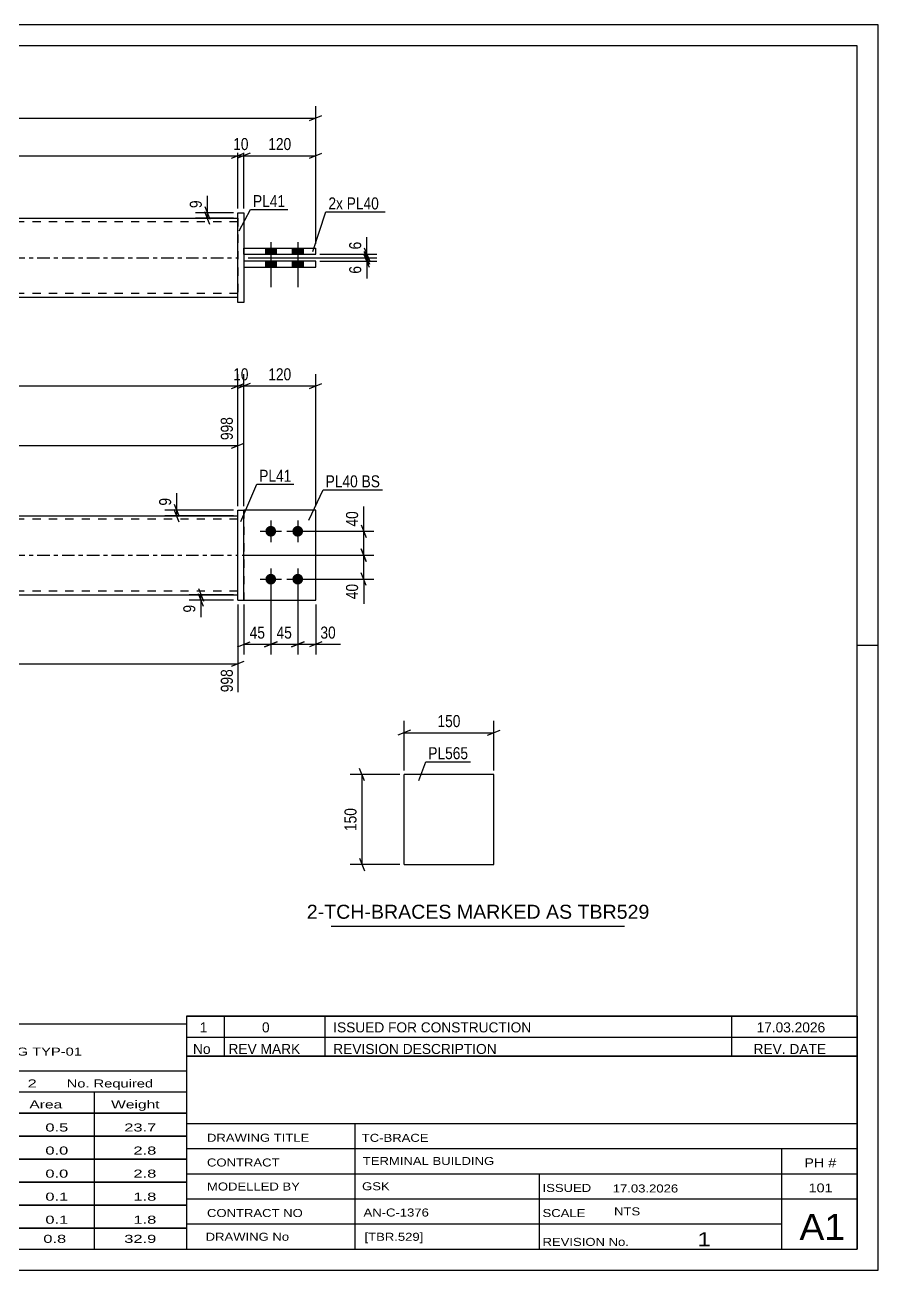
# Model space of a CAD drawing. Header units: millimetres. Extents: x 0 to 420, y 0 to 297.
# Drawn here: x 216.4 to 420, y 0 to 297 of the extents above; entities that cross this region are included whole.
import ezdxf

# ---------------------------------------------------------------- set-up
doc = ezdxf.new("R2010")
doc.units = ezdxf.units.MM
doc.linetypes.add('DXK_LINE_DOT2', pattern=[3.9198, 1.9599, -1.9599])
doc.linetypes.add('DXK_LINE_DOT3', pattern=[5.9187, 2.979, -0.9799, 0.9799, -0.9799])
doc.styles.add('Arial', font='arial.ttf', dxfattribs={"height": 0.2})
doc.styles.add('Arial Narrow', font='ARIALN.TTF', dxfattribs={"height": 0.2})

# ---------------------------------------------------------------- blocks, each defined once
blk = doc.blocks.new('Unknown-585758188-1128')
at = {"color": 5, "linetype": 'Continuous'}
for p, q in [((420, 297), (0, 297)), ((420, 0), (420, 297)), ((415, 292), (5, 292)), ((415, 5), (415, 292)), ((420, 149), (415, 149)), ((5, 5), (415, 5)), ((0, 0), (420, 0))]:
    blk.add_line(p, q, dxfattribs=at)
blk = doc.blocks.new('Part-585758188-1929 - 1923')
at = {"color": 2, "linetype": 'Continuous'}
for p, q in [((285.81, 181.22), (268.67, 181.22)), ((285.81, 159.79), (285.81, 181.22)), ((268.67, 159.79), (285.81, 159.79))]:
    blk.add_line(p, q, dxfattribs=at)
at = {"color": 7, "linetype": 'DXK_LINE_DOT2'}
blk.add_line((268.67, 181.22), (268.67, 159.79), dxfattribs=at)
blk = doc.blocks.new('Bolt-585758188-1932 - 1923')
at = {"linetype": 'Continuous'}
for points in [[(275.1, 177.51, -1), (275.1, 174.93, -1)], [(281.53, 177.51, -1), (281.53, 174.93, -1)], [(275.1, 166.08, -1), (275.1, 163.51, -1)], [(281.53, 166.08, -1), (281.53, 163.51, -1)]]:
    blk.add_hatch(color=1, dxfattribs=at).paths.add_polyline_path(points)
at = {"color": 1, "linetype": 'Continuous'}
for p, q in [((275.1, 178.79), (275.1, 173.65)), ((281.53, 178.79), (281.53, 173.65)), ((272.53, 176.22), (277.67, 176.22)), ((278.96, 176.22), (284.1, 176.22)), ((275.1, 167.36), (275.1, 162.22)), ((281.53, 167.36), (281.53, 162.22)), ((272.53, 164.79), (277.67, 164.79)), ((278.96, 164.79), (284.1, 164.79))]:
    blk.add_line(p, q, dxfattribs=at)
blk = doc.blocks.new('Part-585758188-1962 - 1923')
at = {"color": 2, "linetype": 'Continuous'}
for p, q in [((267.24, 159.79), (267.24, 181.22)), ((267.24, 181.22), (268.67, 181.22)), ((268.67, 159.79), (268.67, 181.22)), ((267.24, 159.79), (268.67, 159.79))]:
    blk.add_line(p, q, dxfattribs=at)
blk = doc.blocks.new('Part-585758188-1967 - 1923')
at = {"color": 7, "linetype": 'DXK_LINE_DOT2'}
for p, q in [((285.81, 181.22), (268.67, 181.22)), ((268.67, 181.22), (268.67, 159.79)), ((285.81, 159.79), (285.81, 181.22)), ((268.67, 159.79), (285.81, 159.79))]:
    blk.add_line(p, q, dxfattribs=at)
blk = doc.blocks.new('Part-585758188-1972 - 1923')
at = {"linetype": 'Continuous'}
blk.add_hatch(color=2, dxfattribs=at).paths.add_polyline_path([(160.32, 161.08), (159.52, 162.48), (161.12, 162.48)])
at = {"color": 2, "linetype": 'Continuous'}
for p, q in [((124.68, 179.93), (267.24, 179.93)), ((124.68, 161.08), (267.24, 161.08)), ((160.32, 161.08), (159.52, 162.48)), ((159.52, 162.48), (161.12, 162.48)), ((161.12, 162.48), (160.32, 161.08))]:
    blk.add_line(p, q, dxfattribs=at)
at = {"color": 7, "linetype": 'DXK_LINE_DOT2'}
for p, q in [((124.68, 161.08), (124.68, 179.93)), ((267.24, 179.08), (124.68, 179.08)), ((267.24, 161.08), (267.24, 179.93)), ((267.24, 161.93), (124.68, 161.93))]:
    blk.add_line(p, q, dxfattribs=at)
at = {"color": 7, "linetype": 'DXK_LINE_DOT3'}
blk.add_line((124.68, 170.51), (267.24, 170.51), dxfattribs=at)
at = {"color": 2, "linetype": 'Continuous'}
blk.add_circle((160.32, 161.98), 1, dxfattribs=at)
blk = doc.blocks.new('Part-585758188-2314 - 2283')
at = {"color": 2, "linetype": 'Continuous'}
for p, q in [((268.67, 242.33), (268.67, 243.76)), ((268.67, 243.76), (285.81, 243.76)), ((285.81, 242.33), (285.81, 243.76)), ((268.67, 242.33), (285.81, 242.33))]:
    blk.add_line(p, q, dxfattribs=at)
blk = doc.blocks.new('Part-585758188-2309 - 2283')
at = {"color": 2, "linetype": 'Continuous'}
for p, q in [((285.81, 240.62), (268.67, 240.62)), ((268.67, 240.62), (268.67, 239.19)), ((285.81, 239.19), (285.81, 240.62)), ((268.67, 239.19), (285.81, 239.19))]:
    blk.add_line(p, q, dxfattribs=at)
blk = doc.blocks.new('Part-585758188-2294 - 2283')
at = {"color": 2, "linetype": 'Continuous'}
for p, q in [((267.24, 230.76), (267.24, 252.19)), ((267.24, 252.19), (268.67, 252.19)), ((268.67, 252.19), (268.67, 230.76)), ((268.67, 230.76), (267.24, 230.76))]:
    blk.add_line(p, q, dxfattribs=at)
blk = doc.blocks.new('Part-585758188-2304 - 2283')
at = {"linetype": 'Continuous'}
blk.add_hatch(color=2, dxfattribs=at).paths.add_polyline_path([(160.32, 241.47), (159.52, 242.87), (161.12, 242.87)])
at = {"color": 2, "linetype": 'Continuous'}
for p, q in [((124.68, 250.9), (267.24, 250.9)), ((160.32, 241.47), (159.52, 242.87)), ((159.52, 242.87), (161.12, 242.87)), ((161.12, 242.87), (160.32, 241.47)), ((124.68, 232.04), (267.24, 232.04))]:
    blk.add_line(p, q, dxfattribs=at)
at = {"color": 7, "linetype": 'DXK_LINE_DOT2'}
for p, q in [((124.68, 232.04), (124.68, 250.9)), ((267.24, 250.04), (124.68, 250.04)), ((267.24, 250.9), (267.24, 232.04)), ((267.24, 232.9), (124.68, 232.9))]:
    blk.add_line(p, q, dxfattribs=at)
at = {"color": 7, "linetype": 'DXK_LINE_DOT3'}
blk.add_line((124.68, 241.47), (267.24, 241.47), dxfattribs=at)
at = {"color": 2, "linetype": 'Continuous'}
blk.add_circle((160.32, 242.37), 1, dxfattribs=at)
blk = doc.blocks.new('Bolt-585758188-2326 - 2283')
at = {"linetype": 'Continuous'}
for points in [[(276.38, 243.76), (273.81, 243.76), (273.81, 242.33), (276.38, 242.33)], [(276.38, 243.76), (273.81, 243.76), (273.81, 242.33), (276.38, 242.33)], [(282.81, 243.76), (280.24, 243.76), (280.24, 242.33), (282.81, 242.33)], [(282.81, 243.76), (280.24, 243.76), (280.24, 242.33), (282.81, 242.33)], [(276.38, 240.62), (273.81, 240.62), (273.81, 239.19), (276.38, 239.19)], [(276.38, 240.62), (273.81, 240.62), (273.81, 239.19), (276.38, 239.19)], [(282.81, 240.62), (280.24, 240.62), (280.24, 239.19), (282.81, 239.19)], [(282.81, 240.62), (280.24, 240.62), (280.24, 239.19), (282.81, 239.19)]]:
    blk.add_hatch(color=1, dxfattribs=at).paths.add_polyline_path(points)
at = {"color": 1, "linetype": 'Continuous'}
for p, q in [((273.81, 243.76), (273.81, 242.33)), ((273.81, 243.76), (273.81, 242.33)), ((275.1, 245.19), (275.1, 234.47)), ((275.1, 245.19), (275.1, 234.47)), ((276.38, 243.76), (276.38, 242.33)), ((276.38, 243.76), (276.38, 242.33)), ((280.24, 243.76), (280.24, 242.33)), ((280.24, 243.76), (280.24, 242.33)), ((281.53, 245.19), (281.53, 234.47)), ((281.53, 245.19), (281.53, 234.47)), ((282.81, 243.76), (282.81, 242.33)), ((282.81, 243.76), (282.81, 242.33)), ((273.81, 240.62), (273.81, 239.19)), ((273.81, 240.62), (273.81, 239.19)), ((276.38, 240.62), (276.38, 239.19)), ((276.38, 240.62), (276.38, 239.19)), ((280.24, 240.62), (280.24, 239.19)), ((280.24, 240.62), (280.24, 239.19)), ((282.81, 240.62), (282.81, 239.19)), ((282.81, 240.62), (282.81, 239.19))]:
    blk.add_line(p, q, dxfattribs=at)
blk = doc.blocks.new('Part-585758188-2539 - 2533')
at = {"color": 2, "linetype": 'Continuous'}
for p, q in [((328.33, 118.17), (306.9, 118.17)), ((306.9, 96.74), (306.9, 118.17)), ((328.33, 96.74), (328.33, 118.17)), ((306.9, 96.74), (328.33, 96.74))]:
    blk.add_line(p, q, dxfattribs=at)
blk = doc.blocks.new('StraightDimension-585758188-2098 - 1923')
at = {"color": 7, "linetype": 'Continuous'}
for p, q in [((275.1, 163.79), (275.1, 146.87)), ((268.67, 158.79), (268.67, 146.87)), ((267.17, 148.67), (270.17, 149.87)), ((268.67, 149.27), (275.1, 149.27)), ((276.6, 149.87), (273.6, 148.67))]:
    blk.add_line(p, q, dxfattribs=at)
at = {"color": 0}
blk.add_wipeout([(274.31, 150.02), (274.31, 154.22), (269.46, 154.22), (269.46, 150.02)], dxfattribs=at)
at = {"color": 3, "style": 'Arial Narrow'}
blk.add_text('45', height=2.863, dxfattribs=at).set_placement((270.06, 150.62))
blk = doc.blocks.new('StraightDimension-585758188-2192 - 1923')
at = {"color": 7, "linetype": 'Continuous'}
for p, q in [((124.68, 158.79), (124.68, 141.49)), ((267.24, 158.79), (267.24, 137.84)), ((126.18, 145.22), (123.18, 144.02)), ((124.68, 144.62), (267.24, 144.62)), ((265.74, 144.02), (268.74, 145.22))]:
    blk.add_line(p, q, dxfattribs=at)
at = {"color": 0}
blk.add_wipeout([(199.3, 145.37), (199.3, 149.57), (192.62, 149.57), (192.62, 145.37)], dxfattribs=at)
at = {"color": 0, "linetype": 'Continuous'}
for points in [[(124.08, 143.92), (119.88, 143.92), (119.88, 140.89), (124.08, 140.89)], [(266.64, 143.92), (262.44, 143.92), (262.44, 137.24), (266.64, 137.24)]]:
    blk.add_wipeout(points, dxfattribs=at)
at = {"color": 3, "style": 'Arial Narrow'}
blk.add_text('998', height=2.863, dxfattribs=at).set_placement((193.22, 145.97))
at = {"color": 3, "linetype": 'Continuous', "style": 'Arial Narrow'}
for s, height, p in [('0', 2.86, (123.48, 141.49)), ('998', 2.863, (266.04, 137.84))]:
    blk.add_text(s, height=height, rotation=90.0002, dxfattribs=at).set_placement(p)
blk = doc.blocks.new('StraightDimension-585758188-2022 - 1923')
at = {"color": 7, "linetype": 'Continuous'}
for p, q in [((265.74, 210.28), (268.74, 211.48)), ((270.17, 211.48), (267.17, 210.28)), ((267.24, 182.22), (267.24, 213.73)), ((267.24, 210.88), (268.67, 210.88)), ((268.67, 182.22), (268.67, 213.73))]:
    blk.add_line(p, q, dxfattribs=at)
at = {"color": 0}
blk.add_wipeout([(270.38, 211.63), (270.38, 215.83), (265.53, 215.83), (265.53, 211.63)], dxfattribs=at)
at = {"color": 3, "style": 'Arial Narrow'}
blk.add_text('10', height=2.863, dxfattribs=at).set_placement((266.13, 212.23))
blk = doc.blocks.new('StraightDimension-585758188-2124 - 1923')
at = {"color": 7, "linetype": 'Continuous'}
for p, q in [((281.53, 163.79), (281.53, 146.87)), ((285.81, 158.79), (285.81, 146.87)), ((280.03, 148.67), (283.03, 149.87)), ((281.53, 149.27), (285.81, 149.27)), ((287.31, 149.87), (284.31, 148.67))]:
    blk.add_line(p, q, dxfattribs=at)
at = {"color": 0}
blk.add_wipeout([(291.19, 150.02), (291.19, 154.22), (286.34, 154.22), (286.34, 150.02)], dxfattribs=at)
at = {"color": 7, "linetype": 'Continuous'}
blk.add_line((285.81, 149.27), (291.72, 149.27), dxfattribs=at)
blk.add_line((285.81, 149.27), (291.72, 149.27), dxfattribs=at)
at = {"color": 3, "style": 'Arial Narrow'}
blk.add_text('30', height=2.863, dxfattribs=at).set_placement((286.94, 150.62))
blk = doc.blocks.new('StraightDimension-585758188-2062 - 1923')
at = {"color": 7, "linetype": 'Continuous'}
for p, q in [((266.24, 181.22), (249.82, 181.22)), ((252.07, 182.72), (253.27, 179.72)), ((253.27, 178.43), (252.07, 181.43)), ((252.67, 179.93), (252.67, 181.22)), ((266.24, 179.93), (249.82, 179.93))]:
    blk.add_line(p, q, dxfattribs=at)
at = {"color": 0}
blk.add_wipeout([(251.92, 184.77), (247.72, 184.77), (247.72, 181.74), (251.92, 181.74)], dxfattribs=at)
at = {"color": 7, "linetype": 'Continuous'}
blk.add_line((252.67, 181.22), (252.67, 185.3), dxfattribs=at)
blk.add_line((252.67, 181.22), (252.67, 185.3), dxfattribs=at)
at = {"color": 3, "style": 'Arial Narrow'}
blk.add_text('9', height=2.86, rotation=90.0002, dxfattribs=at).set_placement((251.32, 182.34))
blk = doc.blocks.new('StraightDimension-585758188-2013 - 1923')
at = {"color": 7, "linetype": 'Continuous'}
for p, q in [((126.18, 211.48), (123.18, 210.28)), ((124.68, 182.22), (124.68, 213.73)), ((124.68, 210.88), (267.24, 210.88)), ((265.74, 210.28), (268.74, 211.48)), ((267.24, 182.22), (267.24, 213.73))]:
    blk.add_line(p, q, dxfattribs=at)
at = {"color": 0}
blk.add_wipeout([(199.3, 211.63), (199.3, 215.83), (192.62, 215.83), (192.62, 211.63)], dxfattribs=at)
at = {"color": 3, "style": 'Arial Narrow'}
blk.add_text('998', height=2.863, dxfattribs=at).set_placement((193.22, 212.23))
blk = doc.blocks.new('StraightDimension-585758188-2039 - 1923')
at = {"color": 7, "linetype": 'Continuous'}
for p, q in [((270.17, 211.48), (267.17, 210.28)), ((268.67, 182.22), (268.67, 213.73)), ((268.67, 210.88), (285.81, 210.88)), ((284.31, 210.28), (287.31, 211.48)), ((285.81, 182.22), (285.81, 213.73))]:
    blk.add_line(p, q, dxfattribs=at)
at = {"color": 0}
blk.add_wipeout([(280.58, 211.63), (280.58, 215.83), (273.9, 215.83), (273.9, 211.63)], dxfattribs=at)
at = {"color": 3, "style": 'Arial Narrow'}
blk.add_text('120', height=2.863, dxfattribs=at).set_placement((274.5, 212.23))
blk = doc.blocks.new('StraightDimension-585758188-2069 - 1923')
at = {"color": 7, "linetype": 'Continuous'}
for p, q in [((282.53, 176.22), (299.67, 176.22)), ((296.67, 177.72), (297.87, 174.72)), ((297.27, 170.51), (297.27, 176.22)), ((268.24, 170.51), (299.67, 170.51)), ((297.87, 169.01), (296.67, 172.01))]:
    blk.add_line(p, q, dxfattribs=at)
at = {"color": 0}
blk.add_wipeout([(296.52, 181.6), (292.32, 181.6), (292.32, 176.74), (296.52, 176.74)], dxfattribs=at)
at = {"color": 7, "linetype": 'Continuous'}
blk.add_line((297.27, 176.22), (297.27, 182.13), dxfattribs=at)
blk.add_line((297.27, 176.22), (297.27, 182.13), dxfattribs=at)
at = {"color": 3, "style": 'Arial Narrow'}
blk.add_text('40', height=2.863, rotation=90.0002, dxfattribs=at).set_placement((295.92, 177.34))
blk = doc.blocks.new('StraightDimension-585758188-2084 - 1923')
at = {"color": 7, "linetype": 'Continuous'}
for p, q in [((268.24, 170.51), (299.67, 170.51)), ((296.67, 172.01), (297.87, 169.01)), ((297.27, 164.79), (297.27, 170.51)), ((282.53, 164.79), (299.67, 164.79)), ((297.87, 163.29), (296.67, 166.29))]:
    blk.add_line(p, q, dxfattribs=at)
at = {"color": 0}
blk.add_wipeout([(296.52, 164.27), (292.32, 164.27), (292.32, 159.41), (296.52, 159.41)], dxfattribs=at)
at = {"color": 7, "linetype": 'Continuous'}
blk.add_line((297.27, 164.79), (297.27, 158.88), dxfattribs=at)
blk.add_line((297.27, 164.79), (297.27, 158.88), dxfattribs=at)
at = {"color": 3, "style": 'Arial Narrow'}
blk.add_text('40', height=2.863, rotation=90.0002, dxfattribs=at).set_placement((295.92, 160.01))
blk = doc.blocks.new('StraightDimension-585758188-2114 - 1923')
at = {"color": 7, "linetype": 'Continuous'}
for p, q in [((275.1, 163.79), (275.1, 146.87)), ((281.53, 163.79), (281.53, 146.87)), ((273.6, 148.67), (276.6, 149.87)), ((275.1, 149.27), (281.53, 149.27)), ((283.03, 149.87), (280.03, 148.67))]:
    blk.add_line(p, q, dxfattribs=at)
at = {"color": 0}
blk.add_wipeout([(280.74, 150.02), (280.74, 154.22), (275.88, 154.22), (275.88, 150.02)], dxfattribs=at)
at = {"color": 3, "style": 'Arial Narrow'}
blk.add_text('45', height=2.863, dxfattribs=at).set_placement((276.48, 150.62))
blk = doc.blocks.new('StraightDimension-585758188-2138 - 1923')
at = {"color": 7, "linetype": 'Continuous'}
for p, q in [((266.24, 161.08), (255.59, 161.08)), ((257.84, 162.58), (259.04, 159.58)), ((259.04, 158.29), (257.84, 161.29)), ((258.44, 159.79), (258.44, 161.08)), ((266.24, 159.79), (255.59, 159.79))]:
    blk.add_line(p, q, dxfattribs=at)
at = {"color": 0}
blk.add_wipeout([(257.69, 159.27), (253.49, 159.27), (253.49, 156.24), (257.69, 156.24)], dxfattribs=at)
at = {"color": 7, "linetype": 'Continuous'}
blk.add_line((258.44, 159.79), (258.44, 155.71), dxfattribs=at)
blk.add_line((258.44, 159.79), (258.44, 155.71), dxfattribs=at)
at = {"color": 3, "style": 'Arial Narrow'}
blk.add_text('9', height=2.86, rotation=90.0002, dxfattribs=at).set_placement((257.09, 156.84))
blk = doc.blocks.new('StraightDimension-585758188-2228 - 1923')
at = {"color": 7, "linetype": 'Continuous'}
for p, q in [((267.24, 182.22), (267.24, 203.45)), ((124.68, 180.93), (124.68, 199.79)), ((126.18, 197.27), (123.18, 196.07)), ((124.68, 196.67), (267.24, 196.67)), ((265.74, 196.07), (268.74, 197.27))]:
    blk.add_line(p, q, dxfattribs=at)
at = {"color": 0, "linetype": 'Continuous'}
for points in [[(266.64, 204.05), (262.44, 204.05), (262.44, 197.37), (266.64, 197.37)], [(124.08, 200.39), (119.88, 200.39), (119.88, 197.37), (124.08, 197.37)]]:
    blk.add_wipeout(points, dxfattribs=at)
at = {"color": 0}
blk.add_wipeout([(199.3, 197.42), (199.3, 201.62), (192.62, 201.62), (192.62, 197.42)], dxfattribs=at)
at = {"color": 3, "linetype": 'Continuous', "style": 'Arial Narrow'}
for s, height, p in [('998', 2.863, (266.04, 197.97)), ('0', 2.86, (123.48, 197.97))]:
    blk.add_text(s, height=height, rotation=90.0002, dxfattribs=at).set_placement(p)
at = {"color": 3, "style": 'Arial Narrow'}
blk.add_text('998', height=2.863, dxfattribs=at).set_placement((193.22, 198.02))
blk = doc.blocks.new('StraightDimension-585758188-2389 - 2283')
at = {"color": 7, "linetype": 'Continuous'}
for p, q in [((124.68, 253.19), (124.68, 268.65)), ((267.24, 253.19), (267.24, 268.65)), ((126.18, 266.4), (123.18, 265.2)), ((124.68, 265.8), (267.24, 265.8)), ((265.74, 265.2), (268.74, 266.4))]:
    blk.add_line(p, q, dxfattribs=at)
at = {"color": 0}
blk.add_wipeout([(199.3, 266.55), (199.3, 270.75), (192.62, 270.75), (192.62, 266.55)], dxfattribs=at)
at = {"color": 3, "style": 'Arial Narrow'}
blk.add_text('998', height=2.863, dxfattribs=at).set_placement((193.22, 267.15))
blk = doc.blocks.new('StraightDimension-585758188-2339 - 2283')
at = {"color": 7, "linetype": 'Continuous'}
for p, q in [((269.67, 241.47), (300.42, 241.47)), ((286.81, 240.62), (300.42, 240.62)), ((297.42, 242.97), (298.62, 239.97)), ((298.62, 239.12), (297.42, 242.12)), ((298.02, 240.62), (298.02, 241.47))]:
    blk.add_line(p, q, dxfattribs=at)
at = {"color": 0}
blk.add_wipeout([(297.27, 240.09), (293.07, 240.09), (293.07, 237.06), (297.27, 237.06)], dxfattribs=at)
at = {"color": 7, "linetype": 'Continuous'}
blk.add_line((298.02, 240.62), (298.02, 236.54), dxfattribs=at)
blk.add_line((298.02, 240.62), (298.02, 236.54), dxfattribs=at)
at = {"color": 3, "style": 'Arial Narrow'}
blk.add_text('6', height=2.86, rotation=90.0002, dxfattribs=at).set_placement((296.67, 237.66))
blk = doc.blocks.new('StraightDimension-585758188-2348 - 2283')
at = {"color": 7, "linetype": 'Continuous'}
for p, q in [((297.42, 243.83), (298.62, 240.83)), ((269.67, 241.47), (300.42, 241.47)), ((286.81, 242.33), (300.42, 242.33)), ((298.62, 239.97), (297.42, 242.97)), ((298.02, 241.47), (298.02, 242.33))]:
    blk.add_line(p, q, dxfattribs=at)
at = {"color": 0}
blk.add_wipeout([(297.27, 245.88), (293.07, 245.88), (293.07, 242.85), (297.27, 242.85)], dxfattribs=at)
at = {"color": 7, "linetype": 'Continuous'}
blk.add_line((298.02, 242.33), (298.02, 246.41), dxfattribs=at)
blk.add_line((298.02, 242.33), (298.02, 246.41), dxfattribs=at)
at = {"color": 3, "style": 'Arial Narrow'}
blk.add_text('6', height=2.86, rotation=90.0002, dxfattribs=at).set_placement((296.67, 243.45))
blk = doc.blocks.new('StraightDimension-585758188-2358 - 2283')
at = {"color": 7, "linetype": 'Continuous'}
for p, q in [((259.38, 253.69), (260.58, 250.69)), ((266.24, 252.19), (257.13, 252.19)), ((266.24, 250.9), (257.13, 250.9)), ((260.58, 249.4), (259.38, 252.4)), ((259.98, 250.9), (259.98, 252.19))]:
    blk.add_line(p, q, dxfattribs=at)
at = {"color": 0}
blk.add_wipeout([(259.23, 255.74), (255.03, 255.74), (255.03, 252.71), (259.23, 252.71)], dxfattribs=at)
at = {"color": 7, "linetype": 'Continuous'}
blk.add_line((259.98, 252.19), (259.98, 256.26), dxfattribs=at)
blk.add_line((259.98, 252.19), (259.98, 256.26), dxfattribs=at)
at = {"color": 3, "style": 'Arial Narrow'}
blk.add_text('9', height=2.86, rotation=90.0002, dxfattribs=at).set_placement((258.63, 253.31))
blk = doc.blocks.new('StraightDimension-585758188-2369 - 2283')
at = {"color": 7, "linetype": 'Continuous'}
for p, q in [((268.67, 253.19), (268.67, 268.65)), ((285.81, 244.76), (285.81, 268.65)), ((270.17, 266.4), (267.17, 265.2)), ((268.67, 265.8), (285.81, 265.8)), ((284.31, 265.2), (287.31, 266.4))]:
    blk.add_line(p, q, dxfattribs=at)
at = {"color": 0}
blk.add_wipeout([(280.58, 266.55), (280.58, 270.75), (273.9, 270.75), (273.9, 266.55)], dxfattribs=at)
at = {"color": 3, "style": 'Arial Narrow'}
blk.add_text('120', height=2.863, dxfattribs=at).set_placement((274.5, 267.15))
blk = doc.blocks.new('StraightDimension-585758188-2379 - 2283')
at = {"color": 7, "linetype": 'Continuous'}
for p, q in [((267.24, 253.19), (267.24, 268.65)), ((268.67, 253.19), (268.67, 268.65)), ((265.74, 265.2), (268.74, 266.4)), ((270.17, 266.4), (267.17, 265.2)), ((267.24, 265.8), (268.67, 265.8))]:
    blk.add_line(p, q, dxfattribs=at)
at = {"color": 0}
blk.add_wipeout([(270.38, 266.55), (270.38, 270.75), (265.53, 270.75), (265.53, 266.55)], dxfattribs=at)
at = {"color": 3, "style": 'Arial Narrow'}
blk.add_text('10', height=2.863, dxfattribs=at).set_placement((266.13, 267.15))
blk = doc.blocks.new('StraightDimension-585758188-2420 - 2283')
at = {"color": 7, "linetype": 'Continuous'}
for p, q in [((106.11, 244.76), (106.11, 277.61)), ((285.81, 244.76), (285.81, 277.61)), ((107.61, 275.36), (104.61, 274.16)), ((106.11, 274.76), (285.81, 274.76)), ((284.31, 274.16), (287.31, 275.36))]:
    blk.add_line(p, q, dxfattribs=at)
at = {"color": 0}
blk.add_wipeout([(200.22, 275.51), (200.22, 279.71), (191.7, 279.71), (191.7, 275.51)], dxfattribs=at)
at = {"color": 3, "style": 'Arial Narrow'}
blk.add_text('1258', height=2.863, dxfattribs=at).set_placement((192.3, 276.11))
blk = doc.blocks.new('StraightDimension-585758188-2541 - 2533')
at = {"color": 7, "linetype": 'Continuous'}
for p, q in [((297.5, 116.67), (296.3, 119.67)), ((305.9, 118.17), (294.05, 118.17)), ((296.9, 96.74), (296.9, 118.17)), ((296.3, 98.24), (297.5, 95.24)), ((305.9, 96.74), (294.05, 96.74))]:
    blk.add_line(p, q, dxfattribs=at)
at = {"color": 0}
blk.add_wipeout([(296.15, 110.8), (291.95, 110.8), (291.95, 104.12), (296.15, 104.12)], dxfattribs=at)
at = {"color": 3, "style": 'Arial Narrow'}
blk.add_text('150', height=2.863, rotation=90.0002, dxfattribs=at).set_placement((295.55, 104.72))
blk = doc.blocks.new('StraightDimension-585758188-2548 - 2533')
at = {"color": 7, "linetype": 'Continuous'}
for p, q in [((306.9, 119.17), (306.9, 131.02)), ((328.33, 119.17), (328.33, 131.02)), ((308.4, 128.77), (305.4, 127.57)), ((306.9, 128.17), (328.33, 128.17)), ((326.83, 127.57), (329.83, 128.77))]:
    blk.add_line(p, q, dxfattribs=at)
at = {"color": 0}
blk.add_wipeout([(320.96, 128.92), (320.96, 133.12), (314.27, 133.12), (314.27, 128.92)], dxfattribs=at)
at = {"color": 3, "style": 'Arial Narrow'}
blk.add_text('150', height=2.863, dxfattribs=at).set_placement((314.87, 129.52))
blk = doc.blocks.new('Unknown-585758188-3466')
at = {"color": 7, "linetype": 'Continuous'}
for p, q in [((255, 51.05), (255, 5)), ((255, 51.05), (415, 51.05)), ((415, 51), (415, 5)), ((255, 35), (415, 35)), ((295.14, 35), (295.14, 5)), ((255, 29), (415, 29)), ((397, 5.05), (397, 29.05)), ((255, 23), (415, 23)), ((339.14, 23), (339.14, 5)), ((255, 17), (415, 17)), ((255, 11), (397, 11)), ((255, 5), (415, 5))]:
    blk.add_line(p, q, dxfattribs=at)
at = {"color": 7, "style": 'Arial Narrow'}
for s, height, width, p in [('DRAWING TITLE', 1.9089, 1.425378, (259.88, 30.61)), ('TC-BRACE', 1.909, 1.425378, (296.81, 30.59)), ('TERMINAL BUILDING', 1.9089, 1.425378, (297.06, 25.07)), ('CONTRACT', 1.909, 1.425378, (259.88, 24.71)), ('MODELLED BY', 1.9089, 1.425378, (259.88, 18.98)), ('GSK', 1.909, 1.425378, (296.88, 19.04)), ('ISSUED', 1.909, 1.425378, (339.94, 18.64)), ('17.03.2026', 1.909, 1.425378, (356.69, 18.52)), ('CONTRACT NO', 1.9089, 1.425378, (259.88, 12.66)), ('AN-C-1376', 1.909, 1.425378, (297.23, 12.78)), ('SCALE', 1.909, 1.425378, (339.94, 12.65)), ('A1', 6.204, 1.25, (401.24, 7.2)), ('DRAWING No', 1.909, 1.425378, (259.56, 7)), ('[TBR.529]', 1.909, 1.425378, (297.46, 6.99)), ('1', 3.34, 1.5, (376.91, 5.68)), ('REVISION No.', 1.9089, 1.425378, (339.94, 5.77))]:
    blk.add_text(s, height=height, dxfattribs=dict(at, width=width)).set_placement(p)
at = {"color": 7, "linetype": 'Continuous', "style": 'Arial Narrow'}
for s, height, width, p in [('PH #', 2.1, 1.42538, (402.4, 24.55)), ('101', 2.1, 1.42538, (403.41, 18.55)), ('NTS', 1.909, 1.425378, (357, 13.05))]:
    blk.add_text(s, height=height, dxfattribs=dict(at, width=width)).set_placement(p)
blk = doc.blocks.new('Unknown-585758188-3467')
at = {"color": 7, "linetype": 'Continuous'}
for p, q in [((255, 60.55), (415, 60.55)), ((415, 60.55), (255, 60.55)), ((255, 60.55), (255, 55.55)), ((264, 60.55), (264, 55.55)), ((288, 60.55), (288, 55.55)), ((385, 60.55), (385, 55.55)), ((415, 60.55), (415, 55.55)), ((255, 55.55), (415, 55.55)), ((255, 55.55), (255, 51.05)), ((255, 55.55), (415, 55.55)), ((264, 55.55), (264, 51.05)), ((288, 55.55), (288, 51.05)), ((385, 55.55), (385, 51.05)), ((415, 55.55), (415, 51.05)), ((415, 51.05), (255, 51.05))]:
    blk.add_line(p, q, dxfattribs=at)
at = {"color": 7, "linetype": 'Continuous', "style": 'Arial Narrow'}
for s, height, width, p in [('1', 2.39, 1.196471, (258.16, 56.7)), ('0', 2.39, 1.196471, (273, 56.7)), ('ISSUED FOR CONSTRUCTION', 2.3861, 1.196471, (290, 56.7)), ('17.03.2026', 2.386, 1.196471, (391, 56.7)), ('No', 2.386, 1.2, (256.54, 51.55)), ('REV MARK', 2.386, 1.2, (265, 51.55)), ('REVISION DESCRIPTION', 2.3861, 1.2, (290, 51.55)), ('REV. DATE', 2.386, 1.2, (390.28, 51.55))]:
    blk.add_text(s, height=height, dxfattribs=dict(at, width=width)).set_placement(p)
blk = doc.blocks.new('Unknown-585758188-3468')
at = {"color": 7, "linetype": 'Continuous'}
for p, q in [((95, 58.75), (255, 58.75)), ((95, 47.5), (95, 58.75)), ((255, 58.75), (255, 47.5)), ((95, 47.5), (255, 47.5)), ((95, 47.5), (95, 42.5)), ((255, 47.5), (255, 42.5)), ((95, 42.5), (255, 42.5)), ((95, 42.5), (95, 37.5)), ((119, 42.5), (119, 37.5)), ((154.5, 42.5), (154.5, 37.5)), ((180.5, 42.5), (180.5, 37.5)), ((193.5, 42.5), (193.5, 37.5)), ((211, 42.5), (211, 37.5)), ((233, 42.5), (233, 37.5)), ((255, 42.5), (255, 37.5)), ((95, 37.5), (255, 37.5)), ((95, 37.45), (95, 32.05)), ((95, 37.45), (255, 37.45)), ((119, 37.5), (119, 32)), ((154.5, 37.5), (154.5, 32)), ((180.5, 37.5), (180.5, 32)), ((193.5, 37.5), (193.5, 32)), ((211, 37.5), (211, 32)), ((233, 37.5), (233, 32)), ((255, 37.45), (255, 32.05)), ((95, 32.05), (255, 32.05)), ((95, 31.95), (95, 26.55)), ((95, 31.95), (255, 31.95)), ((119, 32), (119, 26.5)), ((154.5, 32), (154.5, 26.5)), ((180.5, 32), (180.5, 26.5)), ((193.5, 32), (193.5, 26.5)), ((211, 32), (211, 26.5)), ((233, 32), (233, 26.5)), ((255, 31.95), (255, 26.55)), ((95, 26.55), (255, 26.55)), ((95, 26.45), (95, 21.05)), ((95, 26.45), (255, 26.45)), ((119, 26.5), (119, 21)), ((154.5, 26.5), (154.5, 21)), ((180.5, 26.5), (180.5, 21)), ((193.5, 26.5), (193.5, 21)), ((211, 26.5), (211, 21)), ((233, 26.5), (233, 21)), ((255, 26.45), (255, 21.05)), ((95, 21.05), (255, 21.05)), ((95, 20.95), (95, 15.55)), ((95, 20.95), (255, 20.95)), ((119, 21), (119, 15.5)), ((154.5, 21), (154.5, 15.5)), ((180.5, 21), (180.5, 15.5)), ((193.5, 21), (193.5, 15.5)), ((211, 21), (211, 15.5)), ((233, 21), (233, 15.5)), ((255, 20.95), (255, 15.55)), ((95, 15.55), (255, 15.55)), ((95, 15.45), (95, 10.05)), ((95, 15.45), (255, 15.45)), ((119, 15.5), (119, 10)), ((154.5, 15.5), (154.5, 10)), ((180.5, 15.5), (180.5, 10)), ((193.5, 15.5), (193.5, 10)), ((211, 15.5), (211, 10)), ((233, 15.5), (233, 10)), ((255, 15.45), (255, 10.05)), ((95, 10.05), (255, 10.05)), ((95, 10), (255, 10)), ((95, 10), (95, 5)), ((211, 10), (211, 5)), ((233, 10), (233, 5)), ((255, 10), (255, 5)), ((95, 5), (255, 5))]:
    blk.add_line(p, q, dxfattribs=at)
at = {"color": 7, "style": 'Arial Narrow'}
for s, height, width, p in [('GENERAL NOTES & WELD DETAILS :', 2.8633, 1.4, (96.15, 51.06)), ('REFER TYP DRAWING TYP-01', 1.9089, 1.6, (179.7, 51.16)), ("MATERIAL LIST FOR ASSEMBLY MK'D", 1.9089, 1.6, (96.15, 43.56)), ('TBR529', 1.909, 1.794707, (187.59, 43.47)), ('2', 1.91, 1.794707, (217.08, 43.56)), ('No. Required', 1.9089, 1.6, (226.41, 43.56)), ('Mark', 1.909, 1.7, (96.34, 38.5)), ('Profile', 1.909, 1.7, (129.41, 38.5)), ('Material', 1.909, 1.7, (159.54, 38.56)), ('No.', 1.909, 1.7, (184.5, 38.56)), ('Length', 1.909, 1.7, (195, 38.56)), ('Area', 1.909, 1.7, (217.5, 38.56)), ('Weight', 1.909, 1.7, (237, 38.56))]:
    blk.add_text(s, height=height, dxfattribs=dict(at, width=width)).set_placement(p)
at = {"color": 7, "linetype": 'Continuous', "style": 'Arial Narrow'}
for s, height, width, p in [('TBR529', 1.909, 1.794707, (96.5, 33.06)), ('SHS132*6', 1.909, 1.794707, (121, 33.06)), ('E350', 1.909, 1.794707, (160.74, 33.06)), ('1', 1.91, 1.794707, (184.86, 33.06)), ('998', 1.909, 1.794707, (199.77, 33.06)), ('0.5', 1.909, 1.794707, (221.32, 33.06)), ('23.7', 1.909, 1.794707, (240.14, 33.06)), ('PL40', 1.909, 1.794707, (96.5, 27.56)), ('PL10*120', 1.909, 1.794707, (121, 27.56)), ('E350', 1.909, 1.794707, (160.74, 27.56)), ('2', 1.91, 1.794707, (184.86, 27.56)), ('150', 1.909, 1.794707, (199.77, 27.56)), ('0.0', 1.909, 1.794707, (221.32, 27.56)), ('2.8', 1.909, 1.794707, (242.33, 27.56)), ('PL564', 1.909, 1.794707, (96.5, 22.06)), ('PL10*120', 1.909, 1.794707, (121, 22.06)), ('E350', 1.909, 1.794707, (160.74, 22.06)), ('2', 1.91, 1.794707, (184.86, 22.06)), ('150', 1.909, 1.794707, (199.77, 22.06)), ('0.0', 1.909, 1.794707, (221.32, 22.06)), ('2.8', 1.909, 1.794707, (242.33, 22.06)), ('PL41', 1.909, 1.794707, (96.5, 16.56)), ('PL10*150', 1.909, 1.794707, (121, 16.56)), ('E350', 1.909, 1.794707, (160.74, 16.56)), ('1', 1.91, 1.794707, (184.86, 16.56)), ('150', 1.909, 1.794707, (199.77, 16.56)), ('0.1', 1.909, 1.794707, (221.32, 16.56)), ('1.8', 1.909, 1.794707, (242.33, 16.56)), ('PL565', 1.909, 1.794707, (96.5, 11.06)), ('PL10*150', 1.909, 1.794707, (121, 11.06)), ('E350', 1.909, 1.794707, (160.74, 11.06)), ('1', 1.91, 1.794707, (184.86, 11.06)), ('150', 1.909, 1.794707, (199.77, 11.06)), ('0.1', 1.909, 1.794707, (221.32, 11.06)), ('1.8', 1.909, 1.794707, (242.33, 11.06)), ('Total', 1.909, 1.7, (197.33, 6.5)), ('0.8', 1.909, 1.794707, (220.83, 6.5)), ('32.9', 1.909, 1.794707, (240.14, 6.5))]:
    blk.add_text(s, height=height, dxfattribs=dict(at, width=width)).set_placement(p)
blk = doc.blocks.new('Unknown-585758188-3469')
at = {"color": 7, "linetype": 'Continuous'}
blk.add_line((289.5, 82.05), (359.5, 82.05), dxfattribs=at)
at = {"color": 7, "style": 'Arial'}
blk.add_text('2-TCH-BRACES MARKED AS TBR529', height=3.3428, dxfattribs=at).set_placement((283.69, 83.8))
blk = doc.blocks.new('MarkSet-585758188-2274 - 1923')
at = {"color": 0}
blk.add_wipeout([(295.87, 186.7), (295.87, 189.7), (288.19, 189.7), (288.19, 186.7)], dxfattribs=at)
blk.add_wipeout([(295.87, 186.7), (295.87, 189.7), (288.19, 189.7), (288.19, 186.7)], dxfattribs=at)
at = {"color": 30, "linetype": 'Continuous'}
blk.add_line((284.18, 178.86), (287.59, 186.1), dxfattribs=at)
at = {"color": 0}
blk.add_wipeout([(301.15, 186.7), (301.15, 189.7), (296.77, 189.7), (296.77, 186.7)], dxfattribs=at)
blk.add_wipeout([(301.15, 186.7), (301.15, 189.7), (296.77, 189.7), (296.77, 186.7)], dxfattribs=at)
at = {"color": 30, "linetype": 'Continuous'}
blk.add_line((287.59, 186.1), (301.75, 186.1), dxfattribs=at)
at = {"color": 3, "style": 'Arial Narrow'}
for s, p in [('PL40', (288.19, 186.7)), ('BS', (296.77, 186.7))]:
    blk.add_text(s, height=2.863, dxfattribs=at).set_placement(p)
blk = doc.blocks.new('Mark-585758188-1958 - 1923')
at = {"color": 0}
blk.add_wipeout([(280.02, 188.02), (280.02, 191.02), (272.34, 191.02), (272.34, 188.02)], dxfattribs=at)
blk.add_wipeout([(280.02, 188.02), (280.02, 191.02), (272.34, 191.02), (272.34, 188.02)], dxfattribs=at)
at = {"color": 30, "linetype": 'Continuous'}
for p, q in [((267.98, 178.54), (271.74, 187.42)), ((271.74, 187.42), (280.62, 187.42))]:
    blk.add_line(p, q, dxfattribs=at)
at = {"color": 3, "style": 'Arial Narrow'}
blk.add_text('PL41', height=2.863, dxfattribs=at).set_placement((272.34, 188.02))
blk = doc.blocks.new('Mark-585758188-2290 - 2283')
at = {"color": 0}
blk.add_wipeout([(278.53, 253.54), (278.53, 256.54), (270.86, 256.54), (270.86, 253.54)], dxfattribs=at)
blk.add_wipeout([(278.53, 253.54), (278.53, 256.54), (270.86, 256.54), (270.86, 253.54)], dxfattribs=at)
at = {"color": 30, "linetype": 'Continuous'}
for p, q in [((267.57, 247.86), (270.26, 252.94)), ((270.26, 252.94), (279.13, 252.94))]:
    blk.add_line(p, q, dxfattribs=at)
at = {"color": 3, "style": 'Arial Narrow'}
blk.add_text('PL41', height=2.863, dxfattribs=at).set_placement((270.86, 253.54))
blk = doc.blocks.new('MarkSet-585758188-2524 - 2283')
at = {"color": 0}
blk.add_wipeout([(292.32, 252.99), (292.32, 255.99), (288.85, 255.99), (288.85, 252.99)], dxfattribs=at)
blk.add_wipeout([(292.32, 252.99), (292.32, 255.99), (288.85, 255.99), (288.85, 252.99)], dxfattribs=at)
at = {"color": 30, "linetype": 'Continuous'}
blk.add_line((285.12, 242.98), (288.25, 252.39), dxfattribs=at)
at = {"color": 0}
blk.add_wipeout([(300.9, 252.99), (300.9, 255.99), (293.22, 255.99), (293.22, 252.99)], dxfattribs=at)
blk.add_wipeout([(300.9, 252.99), (300.9, 255.99), (293.22, 255.99), (293.22, 252.99)], dxfattribs=at)
at = {"color": 30, "linetype": 'Continuous'}
blk.add_line((288.25, 252.39), (302.4, 252.39), dxfattribs=at)
at = {"color": 3, "style": 'Arial Narrow'}
for s, p in [('2x', (288.85, 252.99)), ('PL40', (293.22, 252.99))]:
    blk.add_text(s, height=2.863, dxfattribs=at).set_placement(p)
blk = doc.blocks.new('Mark-585758188-2535 - 2533')
at = {"color": 0}
blk.add_wipeout([(322.19, 121.86), (322.19, 124.86), (312.68, 124.86), (312.68, 121.86)], dxfattribs=at)
blk.add_wipeout([(322.19, 121.86), (322.19, 124.86), (312.68, 124.86), (312.68, 121.86)], dxfattribs=at)
at = {"color": 30, "linetype": 'Continuous'}
for p, q in [((310.46, 116.78), (312.08, 121.26)), ((312.08, 121.26), (322.79, 121.26))]:
    blk.add_line(p, q, dxfattribs=at)
at = {"color": 3, "style": 'Arial Narrow'}
blk.add_text('PL565', height=2.863, dxfattribs=at).set_placement((312.68, 121.86))

msp = doc.modelspace()

# ---------------------------------------------------------------- block references
for name in ['Unknown-585758188-1128', 'Part-585758188-2304 - 2283', 'Part-585758188-2294 - 2283', 'Part-585758188-2314 - 2283', 'Bolt-585758188-2326 - 2283', 'Part-585758188-2309 - 2283', 'Part-585758188-1962 - 1923', 'Part-585758188-1929 - 1923', 'Part-585758188-1967 - 1923', 'Part-585758188-1972 - 1923', 'Bolt-585758188-1932 - 1923', 'Part-585758188-2539 - 2533', 'Unknown-585758188-3469', 'Unknown-585758188-3467', 'Unknown-585758188-3468', 'Unknown-585758188-3466']:
    msp.add_blockref(name, (0, 0))

# ---------------------------------------------------------------- next in the draw order: block references
for name in ['StraightDimension-585758188-2389 - 2283', 'StraightDimension-585758188-2339 - 2283', 'StraightDimension-585758188-2022 - 1923', 'StraightDimension-585758188-2098 - 1923', 'StraightDimension-585758188-2124 - 1923', 'StraightDimension-585758188-2541 - 2533']:
    msp.add_blockref(name, (0, 0))

# ---------------------------------------------------------------- next in the draw order: block references
for name in ['StraightDimension-585758188-2358 - 2283', 'StraightDimension-585758188-2348 - 2283', 'StraightDimension-585758188-2062 - 1923', 'StraightDimension-585758188-2192 - 1923', 'StraightDimension-585758188-2548 - 2533']:
    msp.add_blockref(name, (0, 0))

# ---------------------------------------------------------------- next in the draw order: block references
for name in ['StraightDimension-585758188-2369 - 2283', 'StraightDimension-585758188-2013 - 1923', 'StraightDimension-585758188-2138 - 1923', 'Mark-585758188-2535 - 2533']:
    msp.add_blockref(name, (0, 0))

# ---------------------------------------------------------------- next in the draw order: block references
for name in ['StraightDimension-585758188-2379 - 2283', 'StraightDimension-585758188-2039 - 1923']:
    msp.add_blockref(name, (0, 0))

# ---------------------------------------------------------------- next in the draw order: block references
for name in ['StraightDimension-585758188-2420 - 2283', 'StraightDimension-585758188-2069 - 1923']:
    msp.add_blockref(name, (0, 0))

# ---------------------------------------------------------------- next in the draw order: block references
for name in ['Mark-585758188-2290 - 2283', 'MarkSet-585758188-2524 - 2283', 'StraightDimension-585758188-2228 - 1923', 'MarkSet-585758188-2274 - 1923', 'StraightDimension-585758188-2084 - 1923']:
    msp.add_blockref(name, (0, 0))

# ---------------------------------------------------------------- next in the draw order: block references
for name in ['Mark-585758188-1958 - 1923', 'StraightDimension-585758188-2114 - 1923']:
    msp.add_blockref(name, (0, 0))

doc.saveas('drawing.dxf')
